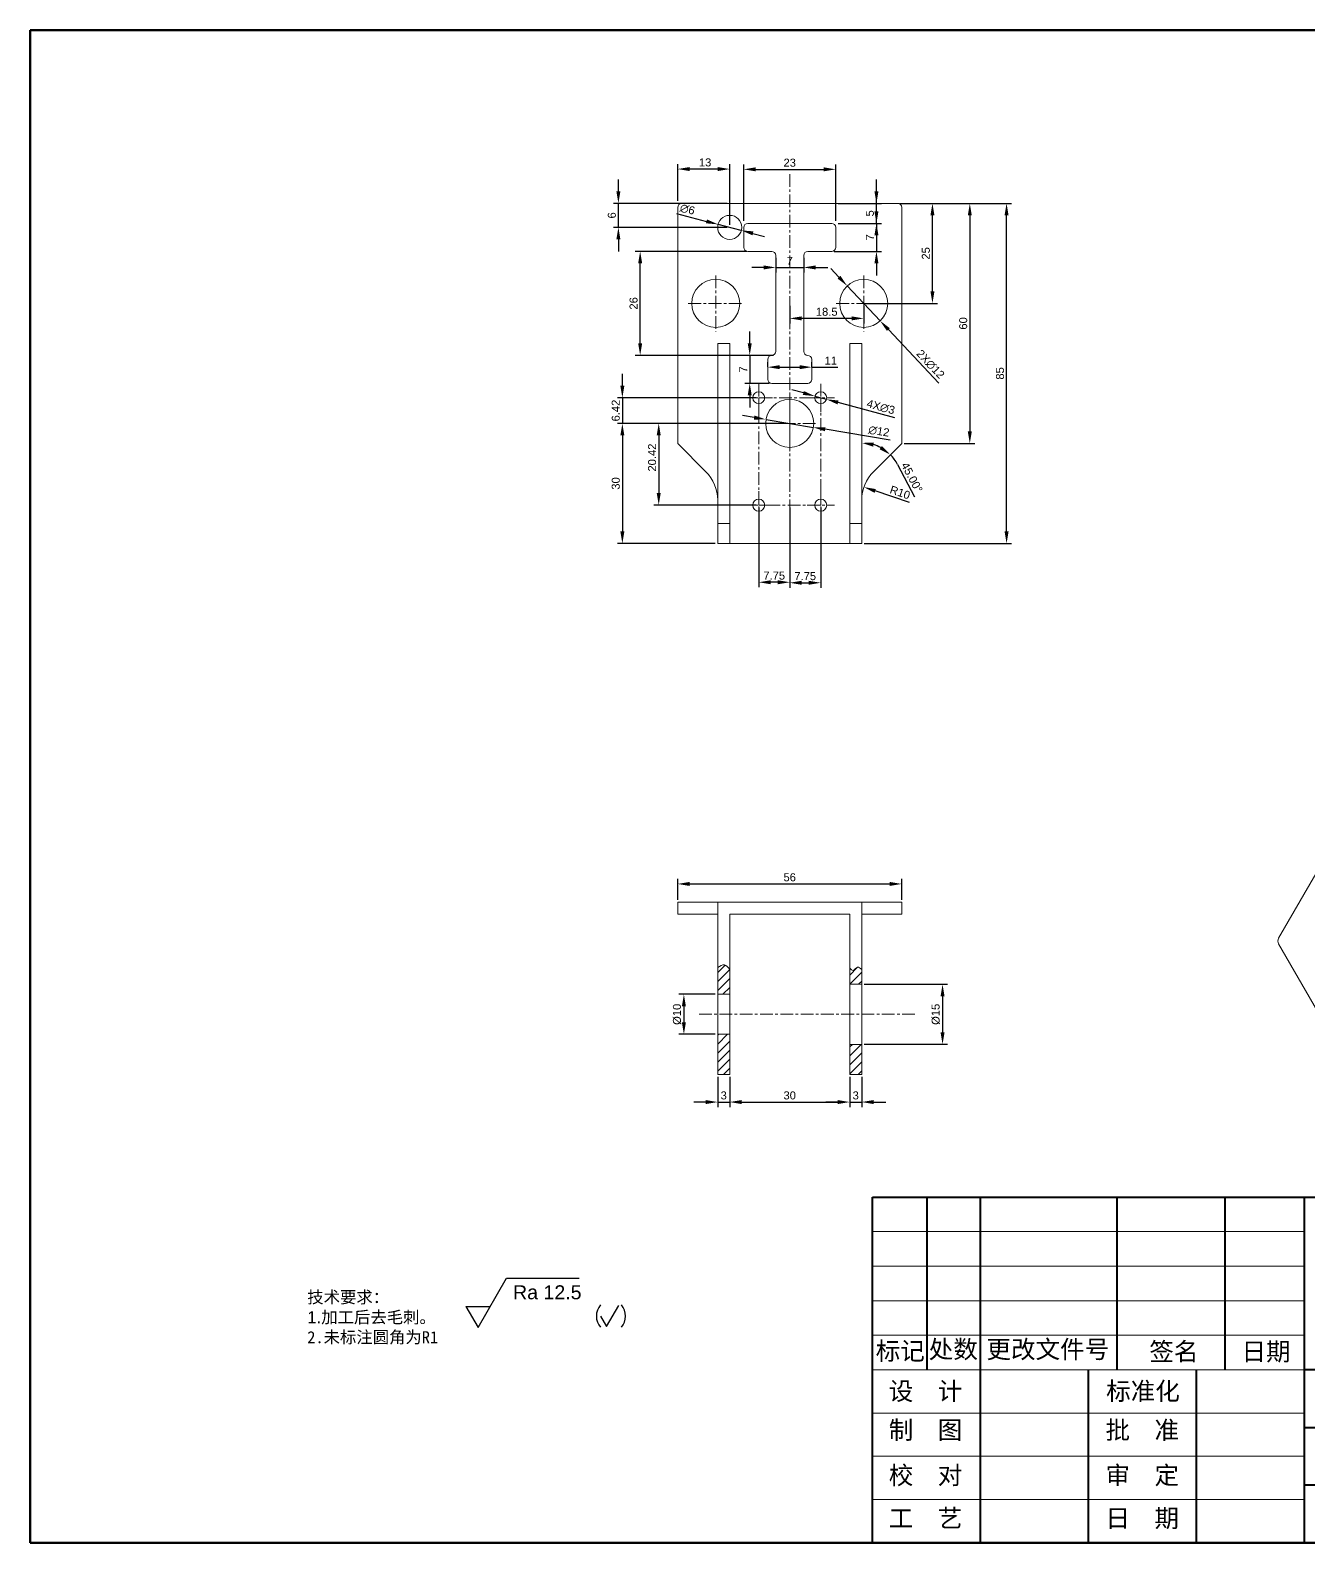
# Model space of a CAD drawing. Header units: millimetres. Extents: x 8228 to 14419, y 2533 to 3289.
# Drawn here: x 10067.1 to 10386.8, y 2700.9 to 3078.9 of the extents above; entities that cross this region are included whole.
import ezdxf

# ---------------------------------------------------------------- set-up
doc = ezdxf.new("R2010")
doc.units = ezdxf.units.MM
doc.linetypes.add('CENTER', pattern=[50.8, 31.75, -6.35, 6.35, -6.35])
for name, color, linetype, lineweight in [('AM_5', 3, 'Continuous', 25), ('中心线', 1, 'CENTER', 5), ('标注', 3, 'Continuous', 5), ('粗实线', 7, 'Continuous', 40), ('线框', 7, 'Continuous', 60), ('细实线', 5, 'Continuous', 5)]:
    doc.layers.add(name, color=color, linetype=linetype, lineweight=lineweight)
doc.styles.get("Standard").update_dxf_attribs({"font": 'arial.ttf'})
doc.styles.add('样式 2', font='arial.ttf', dxfattribs={"height": 2})
doc.dimstyles.new('样式0-2', dxfattribs={"dimtxt": 2, "dimasz": 3, "dimexe": 1.25, "dimexo": 0.625, "dimtad": 1, "dimdsep": 46, "dimtxsty": 'Standard', "dimcen": 2.5, "dimazin": 0, "dimtfac": 1, "dimtmove": 0, "dimatfit": 3, "dimfxl": 1, "dimarcsym": 0})

# ---------------------------------------------------------------- blocks, each defined once
blk = doc.blocks.new('*D50')
at = {"layer": 'Defpoints', "color": 0, "ltscale": 0.1, "transparency": 16777216}
for p in [(10268.49, 3044.12), (10245.49, 3030.62), (10268.49, 3030.62)]:
    blk.add_point(p, dxfattribs=at)
at = {"layer": '标注', "color": 0, "lineweight": -2, "ltscale": 0.1, "transparency": 16777216}
for p, q in [((10245.49, 3031.25), (10245.49, 3045.37)), ((10248.49, 3044.12), (10265.49, 3044.12)), ((10268.49, 3031.25), (10268.49, 3045.37))]:
    blk.add_line(p, q, dxfattribs=at)
at = {"layer": '标注', "color": 0, "ltscale": 0.1, "transparency": 16777216}
for points in [[(10248.49, 3044.62), (10248.49, 3043.62), (10245.49, 3044.12)], [(10265.49, 3044.62), (10265.49, 3043.62), (10268.49, 3044.12)]]:
    blk.add_solid(points, dxfattribs=at)
at = {"layer": '标注', "color": 0, "ltscale": 0.1, "transparency": 16777216, "insert": (10256.99, 3045.77), "char_height": 2, "attachment_point": 5}
blk.add_mtext('23', dxfattribs=at)
blk = doc.blocks.new('*D52')
at = {"layer": 'Defpoints', "color": 0, "ltscale": 0.1, "transparency": 16777216}
for p in [(10263.29, 2987.44), (10266.18, 2986.65)]:
    blk.add_point(p, dxfattribs=at)
at = {"layer": '标注', "color": 0, "lineweight": -2, "ltscale": 0.1, "transparency": 16777216}
for p, q in [((10260.4, 2988.23), (10257.5, 2989.02)), ((10263.29, 2987.44), (10266.18, 2986.65)), ((10283.29, 2981.98), (10269.08, 2985.86))]:
    blk.add_line(p, q, dxfattribs=at)
at = {"layer": '标注', "color": 0, "ltscale": 0.1, "transparency": 16777216}
for points in [[(10260.53, 2988.71), (10260.26, 2987.75), (10263.29, 2987.44)], [(10269.21, 2986.34), (10268.95, 2985.38), (10266.18, 2986.65)]]:
    blk.add_solid(points, dxfattribs=at)
at = {"layer": '标注', "color": 0, "ltscale": 0.1, "transparency": 16777216, "insert": (10279.77, 2984.71), "char_height": 2, "attachment_point": 5, "rotation": 344.7311}
blk.add_mtext('4X∅3', dxfattribs=at)
blk = doc.blocks.new('*D53')
at = {"layer": 'Defpoints', "color": 0, "ltscale": 0.1, "transparency": 16777216}
for p in [(10253.49, 3022.62), (10260.49, 3022.62), (10260.49, 3019.61)]:
    blk.add_point(p, dxfattribs=at)
at = {"layer": '标注', "color": 0, "lineweight": -2, "ltscale": 0.1, "transparency": 16777216}
for p, q in [((10253.49, 3022), (10253.49, 3018.36)), ((10260.49, 3022), (10260.49, 3018.36)), ((10250.49, 3019.61), (10247.49, 3019.61)), ((10253.49, 3019.61), (10260.49, 3019.61)), ((10263.49, 3019.61), (10266.49, 3019.61))]:
    blk.add_line(p, q, dxfattribs=at)
at = {"layer": '标注', "color": 0, "ltscale": 0.1, "transparency": 16777216}
for points in [[(10250.49, 3020.11), (10250.49, 3019.11), (10253.49, 3019.61)], [(10263.49, 3020.11), (10263.49, 3019.11), (10260.49, 3019.61)]]:
    blk.add_solid(points, dxfattribs=at)
at = {"layer": '标注', "color": 0, "ltscale": 0.1, "transparency": 16777216, "insert": (10256.99, 3021.24), "char_height": 2, "attachment_point": 5}
blk.add_mtext('7', dxfattribs=at)
blk = doc.blocks.new('*D54')
at = {"layer": 'Defpoints', "color": 0, "ltscale": 0.1, "transparency": 16777216}
for p in [(10251.49, 2994.12), (10262.49, 2994.68), (10262.49, 2994.12)]:
    blk.add_point(p, dxfattribs=at)
at = {"layer": '标注', "color": 0, "lineweight": -2, "ltscale": 0.1, "transparency": 16777216}
for p, q in [((10251.49, 2994.75), (10251.49, 2995.93)), ((10254.49, 2994.68), (10259.49, 2994.68)), ((10262.49, 2994.75), (10262.49, 2995.93)), ((10262.49, 2994.68), (10269.03, 2994.68))]:
    blk.add_line(p, q, dxfattribs=at)
at = {"layer": '标注', "color": 0, "ltscale": 0.1, "transparency": 16777216}
for points in [[(10254.49, 2995.18), (10254.49, 2994.18), (10251.49, 2994.68)], [(10259.49, 2995.18), (10259.49, 2994.18), (10262.49, 2994.68)]]:
    blk.add_solid(points, dxfattribs=at)
at = {"layer": '标注', "color": 0, "ltscale": 0.1, "transparency": 16777216, "insert": (10267.26, 2996.3), "char_height": 2, "attachment_point": 5}
blk.add_mtext('11', dxfattribs=at)
blk = doc.blocks.new('*D55')
at = {"layer": 'Defpoints', "color": 0, "ltscale": 0.1, "transparency": 16777216}
for p in [(10219.6, 3023.62), (10246.89, 3023.62), (10253.52, 2997.62)]:
    blk.add_point(p, dxfattribs=at)
at = {"layer": '标注', "color": 0, "lineweight": -2, "ltscale": 0.1, "transparency": 16777216}
for p, q in [((10246.27, 3023.62), (10218.35, 3023.62)), ((10219.6, 3000.62), (10219.6, 3020.62)), ((10252.9, 2997.62), (10218.35, 2997.62))]:
    blk.add_line(p, q, dxfattribs=at)
at = {"layer": '标注', "color": 0, "ltscale": 0.1, "transparency": 16777216}
for points in [[(10219.1, 3020.62), (10220.1, 3020.62), (10219.6, 3023.62)], [(10219.1, 3000.62), (10220.1, 3000.62), (10219.6, 2997.62)]]:
    blk.add_solid(points, dxfattribs=at)
at = {"layer": '标注', "color": 0, "ltscale": 0.1, "transparency": 16777216, "insert": (10217.96, 3010.62), "char_height": 2, "attachment_point": 5, "rotation": 90}
blk.add_mtext('26', dxfattribs=at)
blk = doc.blocks.new('*D56')
at = {"layer": 'Defpoints', "color": 0, "ltscale": 0.1, "transparency": 16777216}
for p in [(10256.99, 3010.62), (10275.49, 3010.62), (10256.99, 3006.87)]:
    blk.add_point(p, dxfattribs=at)
at = {"layer": '标注', "color": 0, "lineweight": -2, "ltscale": 0.1, "transparency": 16777216}
for p, q in [((10256.99, 3010), (10256.99, 3005.62)), ((10275.49, 3010), (10275.49, 3005.62)), ((10272.49, 3006.87), (10259.99, 3006.87))]:
    blk.add_line(p, q, dxfattribs=at)
at = {"layer": '标注', "color": 0, "ltscale": 0.1, "transparency": 16777216}
for points in [[(10259.99, 3007.37), (10259.99, 3006.37), (10256.99, 3006.87)], [(10272.49, 3007.37), (10272.49, 3006.37), (10275.49, 3006.87)]]:
    blk.add_solid(points, dxfattribs=at)
at = {"layer": '标注', "color": 0, "ltscale": 0.1, "transparency": 16777216, "insert": (10266.24, 3008.52), "char_height": 2, "attachment_point": 5}
blk.add_mtext('18.5', dxfattribs=at)
blk = doc.blocks.new('*D57')
at = {"layer": 'Defpoints', "color": 0, "ltscale": 0.1, "transparency": 16777216}
for p in [(10283.99, 3035.62), (10292.68, 3035.62), (10275.49, 3010.62)]:
    blk.add_point(p, dxfattribs=at)
at = {"layer": '标注', "color": 0, "lineweight": -2, "ltscale": 0.1, "transparency": 16777216}
for p, q in [((10284.61, 3035.62), (10293.93, 3035.62)), ((10292.68, 3013.62), (10292.68, 3032.62)), ((10276.11, 3010.62), (10293.93, 3010.62))]:
    blk.add_line(p, q, dxfattribs=at)
at = {"layer": '标注', "color": 0, "ltscale": 0.1, "transparency": 16777216}
for points in [[(10292.18, 3032.62), (10293.18, 3032.62), (10292.68, 3035.62)], [(10292.18, 3013.62), (10293.18, 3013.62), (10292.68, 3010.62)]]:
    blk.add_solid(points, dxfattribs=at)
at = {"layer": '标注', "color": 0, "ltscale": 0.1, "transparency": 16777216, "insert": (10291.03, 3023.12), "char_height": 2, "attachment_point": 5, "rotation": 90}
blk.add_mtext('25', dxfattribs=at)
blk = doc.blocks.new('*D59')
at = {"layer": 'Defpoints', "color": 0, "ltscale": 0.1, "transparency": 16777216}
for p in [(10271.37, 3014.99), (10279.6, 3006.26)]:
    blk.add_point(p, dxfattribs=at)
at = {"layer": '标注', "color": 0, "lineweight": -2, "ltscale": 0.1, "transparency": 16777216}
for p, q in [((10269.31, 3017.17), (10267.26, 3019.36)), ((10271.37, 3014.99), (10279.6, 3006.26)), ((10294.26, 2990.7), (10281.66, 3004.07))]:
    blk.add_line(p, q, dxfattribs=at)
at = {"layer": '标注', "color": 0, "ltscale": 0.1, "transparency": 16777216}
for points in [[(10269.68, 3017.52), (10268.95, 3016.83), (10271.37, 3014.99)], [(10282.02, 3004.42), (10281.3, 3003.73), (10279.6, 3006.26)]]:
    blk.add_solid(points, dxfattribs=at)
at = {"layer": '标注', "color": 0, "ltscale": 0.1, "transparency": 16777216, "insert": (10292.17, 2995.41), "char_height": 2, "attachment_point": 5, "rotation": 313.3054}
blk.add_mtext('2X∅12', dxfattribs=at)
blk = doc.blocks.new('*D60')
at = {"layer": 'Defpoints', "color": 0, "ltscale": 0.1, "transparency": 16777216}
for p in [(10251.07, 2981.61), (10262.91, 2979.64)]:
    blk.add_point(p, dxfattribs=at)
at = {"layer": '标注', "color": 0, "lineweight": -2, "ltscale": 0.1, "transparency": 16777216}
for p, q in [((10248.11, 2982.1), (10245.15, 2982.59)), ((10251.07, 2981.61), (10262.91, 2979.64)), ((10282.09, 2976.46), (10265.87, 2979.15))]:
    blk.add_line(p, q, dxfattribs=at)
at = {"layer": '标注', "color": 0, "ltscale": 0.1, "transparency": 16777216}
for points in [[(10248.19, 2982.59), (10248.03, 2981.6), (10251.07, 2981.61)], [(10265.95, 2979.64), (10265.78, 2978.66), (10262.91, 2979.64)]]:
    blk.add_solid(points, dxfattribs=at)
at = {"layer": '标注', "color": 0, "ltscale": 0.1, "transparency": 16777216, "insert": (10279.28, 2978.65), "char_height": 2, "attachment_point": 5, "rotation": 350.5833}
blk.add_mtext('∅12', dxfattribs=at)
blk = doc.blocks.new('*D62')
at = {"layer": 'Defpoints', "color": 0, "ltscale": 0.1, "transparency": 16777216}
for p in [(10283.99, 3035.62), (10284.99, 2975.62), (10302.02, 2975.62)]:
    blk.add_point(p, dxfattribs=at)
at = {"layer": '标注', "color": 0, "lineweight": -2, "ltscale": 0.1, "transparency": 16777216}
for p, q in [((10284.61, 3035.62), (10303.27, 3035.62)), ((10302.02, 3032.62), (10302.02, 2978.62)), ((10285.61, 2975.62), (10303.27, 2975.62))]:
    blk.add_line(p, q, dxfattribs=at)
at = {"layer": '标注', "color": 0, "ltscale": 0.1, "transparency": 16777216}
for points in [[(10301.52, 3032.62), (10302.52, 3032.62), (10302.02, 3035.62)], [(10301.52, 2978.62), (10302.52, 2978.62), (10302.02, 2975.62)]]:
    blk.add_solid(points, dxfattribs=at)
at = {"layer": '标注', "color": 0, "ltscale": 0.1, "transparency": 16777216, "insert": (10300.38, 3005.62), "char_height": 2, "attachment_point": 5, "rotation": 90}
blk.add_mtext('60', dxfattribs=at)
blk = doc.blocks.new('*D64')
at = {"layer": 'Defpoints', "color": 0, "ltscale": 0.1, "transparency": 16777216}
for p in [(10275.52, 2964.72), (10284.99, 2961.48)]:
    blk.add_point(p, dxfattribs=at)
at = {"layer": '标注', "color": 0, "lineweight": -2, "ltscale": 0.1, "transparency": 16777216}
blk.add_line((10286.9, 2960.83), (10278.36, 2963.75), dxfattribs=at)
at = {"layer": '标注', "color": 0, "ltscale": 0.1, "transparency": 16777216}
blk.add_solid([(10278.53, 2964.22), (10278.2, 2963.27), (10275.52, 2964.72)], dxfattribs=at)
at = {"layer": '标注', "color": 0, "ltscale": 0.1, "transparency": 16777216, "insert": (10284.58, 2963.36), "char_height": 2, "attachment_point": 5, "rotation": 341.1302}
blk.add_mtext('R10', dxfattribs=at)
blk = doc.blocks.new('*D66')
at = {"layer": 'Defpoints', "color": 0, "ltscale": 0.1, "transparency": 16777216}
for p in [(10253.52, 2997.62), (10246.99, 2990.62), (10252.49, 2990.62)]:
    blk.add_point(p, dxfattribs=at)
at = {"layer": '标注', "color": 0, "lineweight": -2, "ltscale": 0.1, "transparency": 16777216}
for p, q in [((10246.99, 3000.62), (10246.99, 3003.62)), ((10252.9, 2997.62), (10245.74, 2997.62)), ((10246.99, 2997.62), (10246.99, 2990.62)), ((10251.86, 2990.62), (10245.74, 2990.62)), ((10246.99, 2987.62), (10246.99, 2984.62))]:
    blk.add_line(p, q, dxfattribs=at)
at = {"layer": '标注', "color": 0, "ltscale": 0.1, "transparency": 16777216}
for points in [[(10246.49, 3000.62), (10247.49, 3000.62), (10246.99, 2997.62)], [(10246.49, 2987.62), (10247.49, 2987.62), (10246.99, 2990.62)]]:
    blk.add_solid(points, dxfattribs=at)
at = {"layer": '标注', "color": 0, "ltscale": 0.1, "transparency": 16777216, "insert": (10245.36, 2994.12), "char_height": 2, "attachment_point": 5, "rotation": 90}
blk.add_mtext('7', dxfattribs=at)
blk = doc.blocks.new('*D73')
at = {"layer": 'Defpoints', "color": 0, "ltscale": 0.1, "transparency": 16777216}
for p in [(10302.02, 3035.62), (10311.21, 3035.62), (10274.99, 2950.62)]:
    blk.add_point(p, dxfattribs=at)
at = {"layer": '标注', "color": 0, "lineweight": -2, "ltscale": 0.1, "transparency": 16777216}
for p, q in [((10302.65, 3035.62), (10312.46, 3035.62)), ((10311.21, 2953.62), (10311.21, 3032.62)), ((10275.61, 2950.62), (10312.46, 2950.62))]:
    blk.add_line(p, q, dxfattribs=at)
at = {"layer": '标注', "color": 0, "ltscale": 0.1, "transparency": 16777216}
for points in [[(10310.71, 3032.62), (10311.71, 3032.62), (10311.21, 3035.62)], [(10310.71, 2953.62), (10311.71, 2953.62), (10311.21, 2950.62)]]:
    blk.add_solid(points, dxfattribs=at)
at = {"layer": '标注', "color": 0, "ltscale": 0.1, "transparency": 16777216, "insert": (10309.57, 2993.12), "char_height": 2, "attachment_point": 5, "rotation": 90}
blk.add_mtext('85', dxfattribs=at)
blk = doc.blocks.new('*D76')
at = {"layer": 'Defpoints', "color": 0, "ltscale": 0.1, "transparency": 16777216}
for p in [(10228.99, 3044.19), (10228.99, 3035.62), (10241.99, 3029.62)]:
    blk.add_point(p, dxfattribs=at)
at = {"layer": '标注', "color": 0, "lineweight": -2, "ltscale": 0.1, "transparency": 16777216}
for p, q in [((10228.99, 3036.25), (10228.99, 3045.44)), ((10238.99, 3044.19), (10231.99, 3044.19)), ((10241.99, 3030.25), (10241.99, 3045.44))]:
    blk.add_line(p, q, dxfattribs=at)
at = {"layer": '标注', "color": 0, "ltscale": 0.1, "transparency": 16777216}
for points in [[(10231.99, 3044.69), (10231.99, 3043.69), (10228.99, 3044.19)], [(10238.99, 3044.69), (10238.99, 3043.69), (10241.99, 3044.19)]]:
    blk.add_solid(points, dxfattribs=at)
at = {"layer": '标注', "color": 0, "ltscale": 0.1, "transparency": 16777216, "insert": (10235.84, 3045.84), "char_height": 2, "attachment_point": 5}
blk.add_mtext('13', dxfattribs=at)
blk = doc.blocks.new('*D77')
at = {"layer": 'Defpoints', "color": 0, "ltscale": 0.1, "transparency": 16777216}
for p in [(10214.16, 3035.62), (10241.99, 3035.62), (10241.99, 3029.62)]:
    blk.add_point(p, dxfattribs=at)
at = {"layer": '标注', "color": 0, "lineweight": -2, "ltscale": 0.1, "transparency": 16777216}
for p, q in [((10214.16, 3038.62), (10214.16, 3041.62)), ((10241.36, 3035.62), (10212.91, 3035.62)), ((10214.16, 3029.62), (10214.16, 3035.62)), ((10241.36, 3029.62), (10212.91, 3029.62)), ((10214.16, 3026.62), (10214.16, 3023.62))]:
    blk.add_line(p, q, dxfattribs=at)
at = {"layer": '标注', "color": 0, "ltscale": 0.1, "transparency": 16777216}
for points in [[(10213.66, 3038.62), (10214.66, 3038.62), (10214.16, 3035.62)], [(10213.66, 3026.62), (10214.66, 3026.62), (10214.16, 3029.62)]]:
    blk.add_solid(points, dxfattribs=at)
at = {"layer": '标注', "color": 0, "ltscale": 0.1, "transparency": 16777216, "insert": (10212.52, 3032.62), "char_height": 2, "attachment_point": 5, "rotation": 90}
blk.add_mtext('6', dxfattribs=at)
blk = doc.blocks.new('*D78')
at = {"layer": 'Defpoints', "color": 0, "ltscale": 0.1, "transparency": 16777216}
for p in [(10239.08, 3030.37), (10244.89, 3028.87)]:
    blk.add_point(p, dxfattribs=at)
at = {"layer": '标注', "color": 0, "lineweight": -2, "ltscale": 0.1, "transparency": 16777216}
for p, q in [((10228.69, 3033.06), (10236.18, 3031.12)), ((10244.89, 3028.87), (10239.08, 3030.37)), ((10247.8, 3028.12), (10250.7, 3027.37))]:
    blk.add_line(p, q, dxfattribs=at)
at = {"layer": '标注', "color": 0, "ltscale": 0.1, "transparency": 16777216}
for points in [[(10236.3, 3031.61), (10236.05, 3030.64), (10239.08, 3030.37)], [(10247.92, 3028.61), (10247.67, 3027.64), (10244.89, 3028.87)]]:
    blk.add_solid(points, dxfattribs=at)
at = {"layer": '标注', "color": 0, "ltscale": 0.1, "transparency": 16777216, "insert": (10231.41, 3034.11), "char_height": 2, "attachment_point": 5, "rotation": 345.5296}
blk.add_mtext('∅6', dxfattribs=at)
blk = doc.blocks.new('*D80')
at = {"layer": 'Defpoints', "color": 0, "ltscale": 0.1, "transparency": 16777216}
for p in [(10284.99, 2865.53), (10228.99, 2860.95), (10284.99, 2860.95)]:
    blk.add_point(p, dxfattribs=at)
at = {"layer": '标注', "color": 0, "lineweight": -2, "ltscale": 0.1, "transparency": 16777216}
for p, q in [((10228.99, 2861.57), (10228.99, 2866.78)), ((10231.99, 2865.53), (10281.99, 2865.53)), ((10284.99, 2861.57), (10284.99, 2866.78))]:
    blk.add_line(p, q, dxfattribs=at)
at = {"layer": '标注', "color": 0, "ltscale": 0.1, "transparency": 16777216}
for points in [[(10231.99, 2866.03), (10231.99, 2865.03), (10228.99, 2865.53)], [(10281.99, 2866.03), (10281.99, 2865.03), (10284.99, 2865.53)]]:
    blk.add_solid(points, dxfattribs=at)
at = {"layer": '标注', "color": 0, "ltscale": 0.1, "transparency": 16777216, "insert": (10256.99, 2867.18), "char_height": 2, "attachment_point": 5}
blk.add_mtext('56', dxfattribs=at)
blk = doc.blocks.new('*D81')
at = {"layer": 'Defpoints', "color": 0, "ltscale": 0.1, "transparency": 16777216}
for p in [(10241.99, 2817.95), (10271.99, 2817.95), (10271.99, 2811.02)]:
    blk.add_point(p, dxfattribs=at)
at = {"layer": '标注', "color": 0, "lineweight": -2, "ltscale": 0.1, "transparency": 16777216}
for p, q in [((10241.99, 2817.32), (10241.99, 2809.77)), ((10271.99, 2817.32), (10271.99, 2809.77)), ((10244.99, 2811.02), (10268.99, 2811.02))]:
    blk.add_line(p, q, dxfattribs=at)
at = {"layer": '标注', "color": 0, "ltscale": 0.1, "transparency": 16777216}
for points in [[(10244.99, 2811.52), (10244.99, 2810.52), (10241.99, 2811.02)], [(10268.99, 2811.52), (10268.99, 2810.52), (10271.99, 2811.02)]]:
    blk.add_solid(points, dxfattribs=at)
at = {"layer": '标注', "color": 0, "ltscale": 0.1, "transparency": 16777216, "insert": (10256.99, 2812.67), "char_height": 2, "attachment_point": 5}
blk.add_mtext('30', dxfattribs=at)
blk = doc.blocks.new('*D82')
at = {"layer": 'Defpoints', "color": 0, "ltscale": 0.1, "transparency": 16777216}
for p in [(10271.99, 2817.95), (10274.99, 2817.95), (10274.99, 2811.02)]:
    blk.add_point(p, dxfattribs=at)
at = {"layer": '标注', "color": 0, "lineweight": -2, "ltscale": 0.1, "transparency": 16777216}
for p, q in [((10271.99, 2817.32), (10271.99, 2809.77)), ((10274.99, 2817.32), (10274.99, 2809.77)), ((10268.99, 2811.02), (10265.99, 2811.02)), ((10271.99, 2811.02), (10274.99, 2811.02)), ((10277.99, 2811.02), (10280.99, 2811.02))]:
    blk.add_line(p, q, dxfattribs=at)
at = {"layer": '标注', "color": 0, "ltscale": 0.1, "transparency": 16777216}
for points in [[(10268.99, 2811.52), (10268.99, 2810.52), (10271.99, 2811.02)], [(10277.99, 2811.52), (10277.99, 2810.52), (10274.99, 2811.02)]]:
    blk.add_solid(points, dxfattribs=at)
at = {"layer": '标注', "color": 0, "ltscale": 0.1, "transparency": 16777216, "insert": (10273.49, 2812.67), "char_height": 2, "attachment_point": 5}
blk.add_mtext('3', dxfattribs=at)
blk = doc.blocks.new('*D140')
at = {"layer": 'Defpoints', "color": 0, "transparency": 16777216}
for p in [(10249.24, 2960.2), (10256.99, 2955.33), (10249.24, 2940.93)]:
    blk.add_point(p, dxfattribs=at)
at = {"layer": '标注', "color": 0, "lineweight": -2, "transparency": 16777216}
for p, q in [((10249.24, 2959.58), (10249.24, 2939.68)), ((10256.99, 2954.7), (10256.99, 2939.68)), ((10253.99, 2940.93), (10252.24, 2940.93))]:
    blk.add_line(p, q, dxfattribs=at)
at = {"layer": '标注', "color": 0, "transparency": 16777216}
for points in [[(10252.24, 2941.43), (10252.24, 2940.43), (10249.24, 2940.93)], [(10253.99, 2941.43), (10253.99, 2940.43), (10256.99, 2940.93)]]:
    blk.add_solid(points, dxfattribs=at)
at = {"layer": '标注', "color": 0, "transparency": 16777216, "insert": (10253.11, 2942.57), "char_height": 2, "attachment_point": 5}
blk.add_mtext('7.75', dxfattribs=at)
blk = doc.blocks.new('*D141')
at = {"layer": 'Defpoints', "color": 0, "transparency": 16777216}
for p in [(10256.99, 2980.62), (10224.24, 2960.2), (10249.24, 2960.2)]:
    blk.add_point(p, dxfattribs=at)
at = {"layer": '标注', "color": 0, "lineweight": -2, "transparency": 16777216}
for p, q in [((10256.36, 2980.62), (10222.99, 2980.62)), ((10224.24, 2977.62), (10224.24, 2963.2)), ((10248.61, 2960.2), (10222.99, 2960.2))]:
    blk.add_line(p, q, dxfattribs=at)
at = {"layer": '标注', "color": 0, "transparency": 16777216}
for points in [[(10223.74, 2977.62), (10224.74, 2977.62), (10224.24, 2980.62)], [(10223.74, 2963.2), (10224.74, 2963.2), (10224.24, 2960.2)]]:
    blk.add_solid(points, dxfattribs=at)
at = {"layer": '标注', "color": 0, "transparency": 16777216, "insert": (10222.59, 2972.09), "char_height": 2, "attachment_point": 5, "rotation": 90}
blk.add_mtext('20.42', dxfattribs=at)
blk = doc.blocks.new('*D142')
at = {"layer": 'Defpoints', "color": 0, "transparency": 16777216}
for p in [(10249.24, 2987.05), (10215.15, 2980.62), (10256.99, 2980.62)]:
    blk.add_point(p, dxfattribs=at)
at = {"layer": '标注', "color": 0, "lineweight": -2, "transparency": 16777216}
for p, q in [((10215.15, 2990.05), (10215.15, 2993.05)), ((10248.61, 2987.05), (10213.9, 2987.05)), ((10215.15, 2987.05), (10215.15, 2980.62)), ((10256.36, 2980.62), (10213.9, 2980.62)), ((10215.15, 2977.62), (10215.15, 2974.62))]:
    blk.add_line(p, q, dxfattribs=at)
at = {"layer": '标注', "color": 0, "transparency": 16777216}
for points in [[(10214.65, 2990.05), (10215.65, 2990.05), (10215.15, 2987.05)], [(10214.65, 2977.62), (10215.65, 2977.62), (10215.15, 2980.62)]]:
    blk.add_solid(points, dxfattribs=at)
at = {"layer": '标注', "color": 0, "transparency": 16777216, "insert": (10213.5, 2983.84), "char_height": 2, "attachment_point": 5, "rotation": 90}
blk.add_mtext('6.42', dxfattribs=at)
blk = doc.blocks.new('*D168')
at = {"layer": 'Defpoints', "color": 0, "transparency": 16777216}
for p in [(10238.99, 2837.95), (10230.53, 2827.95), (10238.99, 2827.95)]:
    blk.add_point(p, dxfattribs=at)
at = {"layer": '标注', "color": 0, "lineweight": -2, "transparency": 16777216}
for p, q in [((10238.36, 2837.95), (10229.28, 2837.95)), ((10230.53, 2834.95), (10230.53, 2830.95)), ((10238.36, 2827.95), (10229.28, 2827.95))]:
    blk.add_line(p, q, dxfattribs=at)
at = {"layer": '标注', "color": 0, "transparency": 16777216}
for points in [[(10230.03, 2834.95), (10231.03, 2834.95), (10230.53, 2837.95)], [(10230.03, 2830.95), (10231.03, 2830.95), (10230.53, 2827.95)]]:
    blk.add_solid(points, dxfattribs=at)
at = {"layer": '标注', "color": 0, "transparency": 16777216, "insert": (10228.83, 2832.95), "char_height": 2, "attachment_point": 5, "rotation": 90}
blk.add_mtext('%%C10', dxfattribs=at)
blk = doc.blocks.new('*D169')
at = {"layer": 'Defpoints', "color": 0, "transparency": 16777216}
for p in [(10274.99, 2840.45), (10274.99, 2825.45), (10295.21, 2825.45)]:
    blk.add_point(p, dxfattribs=at)
at = {"layer": '标注', "color": 0, "lineweight": -2, "transparency": 16777216}
for p, q in [((10275.61, 2840.45), (10296.46, 2840.45)), ((10295.21, 2837.45), (10295.21, 2828.45)), ((10275.61, 2825.45), (10296.46, 2825.45))]:
    blk.add_line(p, q, dxfattribs=at)
at = {"layer": '标注', "color": 0, "transparency": 16777216}
for points in [[(10294.71, 2837.45), (10295.71, 2837.45), (10295.21, 2840.45)], [(10294.71, 2828.45), (10295.71, 2828.45), (10295.21, 2825.45)]]:
    blk.add_solid(points, dxfattribs=at)
at = {"layer": '标注', "color": 0, "transparency": 16777216, "insert": (10293.51, 2832.95), "char_height": 2, "attachment_point": 5, "rotation": 90}
blk.add_mtext('%%C15', dxfattribs=at)
blk = doc.blocks.new('*D170')
at = {"layer": 'Defpoints', "color": 0, "transparency": 16777216}
for p in [(10238.99, 2817.95), (10241.99, 2817.95), (10241.99, 2811.02)]:
    blk.add_point(p, dxfattribs=at)
at = {"layer": '标注', "color": 0, "lineweight": -2, "transparency": 16777216}
for p, q in [((10238.99, 2817.32), (10238.99, 2809.77)), ((10241.99, 2817.32), (10241.99, 2809.77)), ((10235.99, 2811.02), (10232.99, 2811.02)), ((10238.99, 2811.02), (10241.99, 2811.02)), ((10244.99, 2811.02), (10247.99, 2811.02))]:
    blk.add_line(p, q, dxfattribs=at)
at = {"layer": '标注', "color": 0, "transparency": 16777216}
for points in [[(10235.99, 2811.52), (10235.99, 2810.52), (10238.99, 2811.02)], [(10244.99, 2811.52), (10244.99, 2810.52), (10241.99, 2811.02)]]:
    blk.add_solid(points, dxfattribs=at)
at = {"layer": '标注', "color": 0, "transparency": 16777216, "insert": (10240.49, 2812.67), "char_height": 2, "attachment_point": 5}
blk.add_mtext('3', dxfattribs=at)
blk = doc.blocks.new('*D171')
at = {"layer": 'Defpoints', "color": 0, "transparency": 16777216}
for p in [(10268.49, 3035.62), (10278.68, 3035.62), (10268.49, 3030.62)]:
    blk.add_point(p, dxfattribs=at)
at = {"layer": '标注', "color": 0, "lineweight": -2, "transparency": 16777216}
for p, q in [((10278.68, 3038.62), (10278.68, 3041.62)), ((10269.11, 3035.62), (10279.93, 3035.62)), ((10278.68, 3030.62), (10278.68, 3035.62)), ((10269.11, 3030.62), (10279.93, 3030.62)), ((10278.68, 3027.62), (10278.68, 3024.62))]:
    blk.add_line(p, q, dxfattribs=at)
at = {"layer": '标注', "color": 0, "transparency": 16777216}
for points in [[(10278.18, 3038.62), (10279.18, 3038.62), (10278.68, 3035.62)], [(10278.18, 3027.62), (10279.18, 3027.62), (10278.68, 3030.62)]]:
    blk.add_solid(points, dxfattribs=at)
at = {"layer": '标注', "color": 0, "transparency": 16777216, "insert": (10277.04, 3033.12), "char_height": 2, "attachment_point": 5, "rotation": 90}
blk.add_mtext('5', dxfattribs=at)
blk = doc.blocks.new('*D172')
at = {"layer": 'Defpoints', "color": 0, "transparency": 16777216}
for p in [(10268.49, 3030.62), (10267.49, 3023.62), (10278.68, 3023.62)]:
    blk.add_point(p, dxfattribs=at)
at = {"layer": '标注', "color": 0, "lineweight": -2, "transparency": 16777216}
for p, q in [((10278.68, 3033.62), (10278.68, 3036.62)), ((10269.11, 3030.62), (10279.93, 3030.62)), ((10278.68, 3030.62), (10278.68, 3023.62)), ((10268.11, 3023.62), (10279.93, 3023.62)), ((10278.68, 3020.62), (10278.68, 3017.62))]:
    blk.add_line(p, q, dxfattribs=at)
at = {"layer": '标注', "color": 0, "transparency": 16777216}
for points in [[(10278.18, 3033.62), (10279.18, 3033.62), (10278.68, 3030.62)], [(10278.18, 3020.62), (10279.18, 3020.62), (10278.68, 3023.62)]]:
    blk.add_solid(points, dxfattribs=at)
at = {"layer": '标注', "color": 0, "transparency": 16777216, "insert": (10277.05, 3027.12), "char_height": 2, "attachment_point": 5, "rotation": 90}
blk.add_mtext('7', dxfattribs=at)
blk = doc.blocks.new('*D173')
at = {"layer": 'Defpoints', "color": 0, "transparency": 16777216}
for p in [(10256.99, 2980.62), (10215.15, 2950.62), (10238.99, 2950.62)]:
    blk.add_point(p, dxfattribs=at)
at = {"layer": '标注', "color": 0, "lineweight": -2, "transparency": 16777216}
for p, q in [((10256.36, 2980.62), (10213.9, 2980.62)), ((10215.15, 2977.62), (10215.15, 2953.62)), ((10238.36, 2950.62), (10213.9, 2950.62))]:
    blk.add_line(p, q, dxfattribs=at)
at = {"layer": '标注', "color": 0, "transparency": 16777216}
for points in [[(10214.65, 2977.62), (10215.65, 2977.62), (10215.15, 2980.62)], [(10214.65, 2953.62), (10215.65, 2953.62), (10215.15, 2950.62)]]:
    blk.add_solid(points, dxfattribs=at)
at = {"layer": '标注', "color": 0, "transparency": 16777216, "insert": (10213.5, 2965.62), "char_height": 2, "attachment_point": 5, "rotation": 90}
blk.add_mtext('30', dxfattribs=at)
blk = doc.blocks.new('*D174')
at = {"layer": 'Defpoints', "color": 0, "transparency": 16777216}
for p in [(10256.99, 2960.2), (10264.74, 2960.2), (10264.74, 2940.8)]:
    blk.add_point(p, dxfattribs=at)
at = {"layer": '标注', "color": 0, "lineweight": -2, "transparency": 16777216}
for p, q in [((10256.99, 2959.58), (10256.99, 2939.55)), ((10264.74, 2959.58), (10264.74, 2939.55)), ((10259.99, 2940.8), (10261.74, 2940.8))]:
    blk.add_line(p, q, dxfattribs=at)
at = {"layer": '标注', "color": 0, "transparency": 16777216}
for points in [[(10259.99, 2941.3), (10259.99, 2940.3), (10256.99, 2940.8)], [(10261.74, 2941.3), (10261.74, 2940.3), (10264.74, 2940.8)]]:
    blk.add_solid(points, dxfattribs=at)
at = {"layer": '标注', "color": 0, "transparency": 16777216, "insert": (10260.86, 2942.44), "char_height": 2, "attachment_point": 5}
blk.add_mtext('7.75', dxfattribs=at)
blk = doc.blocks.new('*D175')
at = {"layer": 'Defpoints', "color": 0, "transparency": 16777216}
for p in [(10274.99, 3000.62), (10277.61, 2975.42), (10284.99, 2975.62), (10277.92, 2968.55), (10274.99, 2955.62)]:
    blk.add_point(p, dxfattribs=at)
at = {"layer": '标注', "color": 0, "lineweight": -2, "transparency": 16777216}
blk.add_line((10283.94, 2970.38), (10288.23, 2962.31), dxfattribs=at)
for start, end in [(62.0165, 72.9835), (27.9835, 45)]:
    blk.add_arc((10274.99, 2965.62), 10.14, start, end, dxfattribs=at)
at = {"layer": '标注', "color": 0, "transparency": 16777216}
for points in [[(10277.88, 2974.82), (10278.03, 2975.81), (10274.99, 2975.76)], [(10280.04, 2974.98), (10279.45, 2974.17), (10282.16, 2972.79)]]:
    blk.add_solid(points, dxfattribs=at)
at = {"layer": '标注', "color": 0, "transparency": 16777216, "insert": (10287.54, 2967.12), "char_height": 2, "attachment_point": 5, "rotation": 297.9835}
blk.add_mtext('45.00°', dxfattribs=at)

msp = doc.modelspace()

# ---------------------------------------------------------------- hatches: boundary and pattern name
at = {"layer": '细实线'}
h = msp.add_hatch(dxfattribs=at)
h.set_pattern_fill('ANSI31', color=256, scale=0.5)
h.set_pattern_definition([(45, (-577.618, -48.1087), (-1.12253202, 1.12253202), [])])
edge = h.paths.add_edge_path()
edge.add_line((10238.987, 2837.947), (10241.987, 2837.947))
edge.add_line((10241.987, 2837.947), (10241.987, 2844.163))
edge.add_spline(control_points=[(10241.987, 2844.163), (10241.586, 2844.671), (10240.753, 2845.727), (10239.59, 2845.024), (10238.987, 2844.66)], knot_values=[0, 0, 0, 0, 1.6998511, 3.5276098, 3.5276098, 3.5276098, 3.5276098], degree=3, periodic=0)
edge.add_line((10238.987, 2844.66), (10238.987, 2837.947))
edge = h.paths.add_edge_path()
edge.add_line((10274.987, 2840.447), (10274.987, 2844.156))
edge.add_spline(control_points=[(10274.987, 2844.156), (10274.642, 2844.481), (10273.884, 2845.196), (10272.926, 2843.466), (10272.266, 2844.207), (10271.987, 2844.52)], knot_values=[0, 0, 0, 0, 1.1698405, 2.5706129, 3.5971027, 3.5971027, 3.5971027, 3.5971027], degree=3, periodic=0)
edge.add_line((10271.987, 2844.52), (10271.987, 2840.447))
edge.add_line((10271.987, 2840.447), (10274.987, 2840.447))
h.paths.add_polyline_path([(10271.987, 2817.947), (10274.987, 2817.947), (10274.987, 2822.947), (10274.987, 2825.447), (10271.987, 2825.447), (10271.987, 2822.947)])
h.paths.add_polyline_path([(10241.987, 2827.947), (10238.987, 2827.947), (10238.987, 2822.947), (10238.987, 2817.947), (10241.987, 2817.947), (10241.987, 2822.947)])

# ---------------------------------------------------------------- linework, layer by layer
at = {"linetype": 'Continuous', "lineweight": 15, "ltscale": 0.1}
for p, q in [((10283.987, 3035.624), (10229.987, 3035.624)), ((10228.987, 3034.624), (10228.987, 2975.624)), ((10284.987, 2975.624), (10284.987, 3034.624)), ((10245.487, 3029.624), (10245.487, 3024.624)), ((10267.487, 3030.624), (10246.487, 3030.624)), ((10268.487, 3024.624), (10268.487, 3029.624)), ((10246.487, 3023.624), (10252.487, 3023.624)), ((10253.487, 3022.624), (10253.487, 2998.624)), ((10260.487, 2998.624), (10260.487, 3022.624)), ((10261.487, 3023.624), (10267.487, 3023.624)), ((10238.987, 3000.624), (10241.987, 3000.624)), ((10238.987, 2955.624), (10238.987, 3000.624)), ((10241.987, 3000.624), (10241.987, 2955.624)), ((10271.987, 2955.624), (10271.987, 3000.624)), ((10271.987, 3000.624), (10274.987, 3000.624)), ((10274.987, 3000.624), (10274.987, 2955.624)), ((10251.487, 2996.624), (10251.487, 2991.624)), ((10262.487, 2991.624), (10262.487, 2996.624)), ((10252.487, 2990.624), (10261.487, 2990.624)), ((10228.987, 2975.624), (10236.059, 2968.553)), ((10277.916, 2968.553), (10284.987, 2975.624)), ((10238.987, 2950.624), (10238.987, 2955.624)), ((10238.987, 2955.624), (10241.987, 2955.624)), ((10241.987, 2955.624), (10241.987, 2950.624)), ((10271.987, 2955.624), (10274.987, 2955.624)), ((10271.987, 2950.624), (10271.987, 2955.624)), ((10274.987, 2955.624), (10274.987, 2950.624)), ((10241.987, 2950.624), (10238.987, 2950.624)), ((10271.987, 2950.624), (10241.987, 2950.624)), ((10274.987, 2950.624), (10271.987, 2950.624)), ((10379.226, 2851.961), (10401.269, 2890.144)), ((10228.987, 2857.947), (10228.987, 2860.947)), ((10228.987, 2860.947), (10236.059, 2860.947)), ((10236.059, 2857.947), (10228.987, 2857.947)), ((10236.059, 2860.947), (10238.987, 2860.947)), ((10238.987, 2857.947), (10236.059, 2857.947)), ((10238.987, 2822.947), (10238.987, 2860.947)), ((10274.987, 2860.947), (10238.987, 2860.947)), ((10241.987, 2822.947), (10241.987, 2857.947)), ((10241.987, 2857.947), (10271.987, 2857.947)), ((10271.987, 2822.947), (10271.987, 2857.947)), ((10274.987, 2822.947), (10274.987, 2860.947)), ((10274.987, 2860.947), (10284.987, 2860.947)), ((10284.987, 2857.947), (10274.987, 2857.947)), ((10284.987, 2860.947), (10284.987, 2857.947)), ((10403.31, 2808.827), (10379.226, 2850.546)), ((10274.987, 2840.447), (10271.987, 2840.447)), ((10241.987, 2837.947), (10238.987, 2837.947)), ((10241.987, 2827.947), (10238.987, 2827.947)), ((10274.987, 2825.447), (10271.987, 2825.447)), ((10238.987, 2817.947), (10238.987, 2822.947)), ((10241.987, 2822.947), (10241.987, 2817.947)), ((10271.987, 2817.947), (10271.987, 2822.947)), ((10274.987, 2822.947), (10274.987, 2817.947)), ((10241.987, 2817.947), (10238.987, 2817.947)), ((10274.987, 2817.947), (10271.987, 2817.947))]:
    msp.add_line(p, q, dxfattribs=at)
for centre, radius in [((10241.987, 3029.624), 3), ((10238.487, 3010.624), 6), ((10275.487, 3010.624), 6), ((10249.237, 2987.047), 1.5), ((10256.987, 2980.624), 6), ((10264.737, 2987.047), 1.5), ((10249.237, 2960.2), 1.5), ((10264.737, 2960.2), 1.5)]:
    msp.add_circle(centre, radius, dxfattribs=at)
for centre, radius, start, end in [((10229.987, 3034.624), 1, 90, 180), ((10283.987, 3034.624), 1, 0, 90), ((10246.487, 3029.624), 1, 90, 180), ((10267.487, 3029.624), 1, 0, 90), ((10246.487, 3024.624), 1, 180, 270), ((10267.487, 3024.624), 1, 270, 0), ((10252.487, 3022.624), 1, 0, 90), ((10261.487, 3022.624), 1, 90, 180), ((10252.487, 2996.624), 1, 90, 180), ((10252.487, 2998.624), 1, 270, 0), ((10261.487, 2998.624), 1, 180, 270), ((10261.487, 2996.624), 1, 0, 90), ((10252.487, 2991.624), 1, 180, 270), ((10261.487, 2991.624), 1, 270, 0), ((10228.987, 2961.482), 10, 0, 45), ((10284.987, 2961.482), 10, 135, 180), ((10380.59, 2851.254), 1.537, 152.60967, 207.39033)]:
    msp.add_arc(centre, radius, start, end, dxfattribs=at)
at = {"layer": 'AM_5'}
for points in [[(10176.038, 2759.901), (10179.069, 2754.651), (10186.184, 2766.975)], [(10186.184, 2766.975), (10204.364, 2766.975)], [(10176.038, 2759.901), (10182.1, 2759.901)], [(10209.692, 2757.525), (10211.208, 2754.9), (10214.239, 2760.15)]]:
    msp.add_lwpolyline(points, dxfattribs=at)
for centre, start, end in [((10212.9, 2757.525), 138.88791, 221.11209), ((10211.699, 2757.525), 318.88791, 41.11209)]:
    msp.add_arc(centre, 4.258, start, end, dxfattribs=at)
at = {"layer": '中心线', "ltscale": 0.1}
for p, q in [((10256.987, 3042.929), (10256.987, 2940.798)), ((10238.487, 3017.618), (10238.487, 3003.629)), ((10275.487, 3017.618), (10275.487, 3003.629)), ((10231.642, 3010.624), (10245.333, 3010.624)), ((10268.642, 3010.624), (10282.333, 3010.624)), ((10249.237, 2990.544), (10249.237, 2983.55)), ((10264.737, 2990.544), (10264.737, 2983.55)), ((10245.815, 2987.047), (10252.66, 2987.047)), ((10249.237, 2987.047), (10264.737, 2987.047)), ((10249.237, 2960.2), (10249.237, 2987.047)), ((10256.987, 2987.618), (10256.987, 2973.629)), ((10261.315, 2987.047), (10268.16, 2987.047)), ((10264.737, 2987.047), (10264.737, 2960.2)), ((10250.142, 2980.624), (10263.833, 2980.624)), ((10249.237, 2963.698), (10249.237, 2956.703)), ((10264.737, 2963.698), (10264.737, 2956.703)), ((10245.815, 2960.2), (10252.66, 2960.2)), ((10264.737, 2960.2), (10249.237, 2960.2)), ((10261.315, 2960.2), (10268.16, 2960.2)), ((10288.306, 2832.947), (10233.865, 2832.947))]:
    msp.add_line(p, q, dxfattribs=at)
at = {"layer": '粗实线', "ltscale": 0.1}
for p, q in [((10277.704, 2787.284), (10601.704, 2787.284)), ((10277.704, 2700.884), (10277.704, 2787.284)), ((10291.328, 2744.084), (10291.328, 2787.284)), ((10304.704, 2700.884), (10304.704, 2787.284)), ((10338.904, 2744.084), (10338.904, 2787.284)), ((10365.904, 2744.084), (10365.904, 2787.284)), ((10385.704, 2700.884), (10385.704, 2787.284)), ((10331.704, 2700.884), (10331.704, 2744.084)), ((10358.704, 2700.884), (10358.704, 2744.084)), ((10493.704, 2744.084), (10385.704, 2744.084)), ((10385.704, 2729.684), (10601.704, 2729.684)), ((10493.704, 2715.284), (10385.704, 2715.284))]:
    msp.add_line(p, q, dxfattribs=at)
at = {"layer": '线框', "ltscale": 0.1}
for p, q in [((10067.104, 3078.884), (10601.704, 3078.884)), ((10067.104, 2700.884), (10067.104, 3078.884)), ((10601.704, 2700.884), (10067.104, 2700.884))]:
    msp.add_line(p, q, dxfattribs=at)
at = {"layer": '细实线'}
for p, q in [((10385.704, 2778.644), (10277.704, 2778.644)), ((10385.704, 2770.004), (10277.704, 2770.004)), ((10385.704, 2761.364), (10277.704, 2761.364)), ((10385.704, 2752.724), (10277.704, 2752.724)), ((10385.704, 2744.084), (10277.704, 2744.084)), ((10385.704, 2733.284), (10277.704, 2733.284)), ((10385.704, 2722.484), (10277.704, 2722.484)), ((10385.704, 2711.684), (10277.704, 2711.684))]:
    msp.add_line(p, q, dxfattribs=at)
for points in [[(10238.987, 2844.66), (10240.707, 2845.28), (10241.987, 2844.163)], [(10271.987, 2844.52), (10272.822, 2843.922), (10273.967, 2844.728), (10274.987, 2844.156)]]:
    msp.add_spline(points, degree=3, dxfattribs=at)

# ---------------------------------------------------------------- texts
at = {"layer": 'AM_5', "insert": (10187.819, 2765.225), "char_height": 3.5, "width": 18.09925, "attachment_point": 1}
msp.add_mtext('Ra 12.5', dxfattribs=at)
at = {"layer": '标注', "insert": (10136.372, 2763.76), "char_height": 3, "attachment_point": 1, "style": '样式 2'}
msp.add_mtext_dynamic_manual_height_columns('{\\fSimSun|b0|i0|c134|p2;\\C0;技术要求：\\fArial|b0|i0|c0|p34;\\P1.\\fSimSun|b0|i0|c134|p2;加工后去毛刺。\\P2.未标注圆角为R1}', width=65.6412, gutter_width=10, heights=[0], dxfattribs=at)
at = {"layer": '细实线', "char_height": 4.5, "attachment_point": 1}
for s, insert, width in [('{\\f宋体|b0|i0|c134|p2;处数}', (10291.749, 2751.493), 15.75), ('{\\f宋体|b0|i0|c134|p2;更改文件号}', (10306.182, 2751.493), 33.75), ('{\\f宋体|b0|i0|c134|p2;标记}', (10278.49, 2751.076), 15.75), ('{\\f宋体|b0|i0|c134|p2;签名}', (10346.899, 2750.925), 15.75), ('{\\f宋体|b0|i0|c134|p2;日期}', (10369.954, 2750.925), 15.75), ('{\\f宋体|b0|i0|c134|p2;设  计}', (10281.748, 2741.03), 36), ('{\\f宋体|b0|i0|c134|p2;标准化}', (10336.119, 2741.03), 36), ('{\\f宋体|b0|i0|c134|p2;制  图}', (10281.748, 2731.308), 36), ('{\\f宋体|b0|i0|c134|p2;批  准}', (10335.939, 2731.308), 36), ('{\\f宋体|b0|i0|c134|p2;校  对}', (10281.748, 2720.009), 36), ('{\\f宋体|b0|i0|c134|p2;审  定}', (10335.939, 2720.009), 36), ('{\\f宋体|b0|i0|c134|p2;工  艺}', (10281.748, 2709.277), 36), ('{\\f宋体|b0|i0|c134|p2;日  期}', (10335.939, 2709.277), 36)]:
    msp.add_mtext(s, dxfattribs=dict(at, insert=insert, width=width))

# ---------------------------------------------------------------- dimensions: what is measured, and where the dimension line sits
at = {"layer": '标注', "ltscale": 0.1}
for base, p1, p2, picture, middle in [((10228.987, 3044.194), (10241.987, 3029.624), (10228.987, 3035.624), '*D76', (10235.844, 3044.194)), ((10268.487, 3044.12), (10245.487, 3030.623), (10268.487, 3030.624), '*D50', (10256.987, 3044.12)), ((10262.487, 2994.675), (10251.487, 2994.124), (10262.487, 2994.124), '*D54', (10267.258, 2994.675))]:
    dim = msp.add_linear_dim(base=base, p1=p1, p2=p2, dimstyle='样式0-2', dxfattribs=at)
    dim.commit()
    dim.dimension.update_dxf_attribs({"geometry": picture, "text_midpoint": middle, "dimtype": 160})
for base, p1, p2, picture, middle in [((10214.165, 3035.624), (10241.987, 3029.624), (10241.987, 3035.624), '*D77', (10214.165, 3032.624)), ((10311.214, 3035.624), (10274.987, 2950.624), (10302.023, 3035.624), '*D73', (10311.214, 2993.124)), ((10292.677, 3035.624), (10275.487, 3010.624), (10283.987, 3035.624), '*D57', (10292.677, 3023.124)), ((10219.603, 3023.624), (10253.52, 2997.624), (10246.894, 3023.624), '*D55', (10219.603, 3010.624)), ((10246.987, 2990.624), (10253.52, 2997.624), (10252.487, 2990.624), '*D66', (10246.987, 2994.124))]:
    dim = msp.add_linear_dim(base=base, p1=p1, p2=p2, angle=90, dimstyle='样式0-2', dxfattribs=at)
    dim.commit()
    dim.dimension.update_dxf_attribs({"geometry": picture, "text_midpoint": middle, "dimtype": 160})
at = {"layer": '标注'}
for base, p1, p2, picture, middle in [((10278.677, 3035.624), (10268.487, 3030.624), (10268.487, 3035.624), '*D171', (10277.035, 3033.124)), ((10215.15, 2950.624), (10256.987, 2980.624), (10238.987, 2950.624), '*D173', (10213.503, 2965.624))]:
    dim = msp.add_linear_dim(base=base, p1=p1, p2=p2, angle=90, dimstyle='样式0-2', dxfattribs=at)
    dim.commit()
    dim.dimension.update_dxf_attribs({"geometry": picture, "text_midpoint": middle})
at = {"layer": '标注', "ltscale": 0.1}
dim = msp.add_diameter_dim_2p(p1=(10244.892, 3028.874), p2=(10239.083, 3030.373), dimstyle='样式0-2', dxfattribs=at)
dim.commit()
dim.dimension.update_dxf_attribs({"geometry": '*D78', "text_midpoint": (10231.406, 3034.112)})
at = {"layer": '标注'}
for base, p1, p2, picture, middle in [((10278.677, 3023.624), (10268.487, 3030.624), (10267.487, 3023.624), '*D172', (10278.677, 3027.124)), ((10215.15, 2980.624), (10249.237, 2987.047), (10256.987, 2980.624), '*D142', (10215.15, 2983.835)), ((10224.238, 2960.2), (10256.987, 2980.624), (10249.237, 2960.2), '*D141', (10224.238, 2972.088))]:
    dim = msp.add_linear_dim(base=base, p1=p1, p2=p2, angle=90, dimstyle='样式0-2', dxfattribs=at)
    dim.commit()
    dim.dimension.update_dxf_attribs({"geometry": picture, "text_midpoint": middle, "dimtype": 160})
at = {"layer": '标注', "ltscale": 0.1}
dim = msp.add_linear_dim(base=(10302.023, 2975.624), p1=(10283.987, 3035.624), p2=(10284.987, 2975.624), angle=90, dimstyle='样式0-2', dxfattribs=at)
dim.commit()
dim.dimension.update_dxf_attribs({"geometry": '*D62', "text_midpoint": (10300.377, 3005.624)})
for base, p1, p2, picture, middle in [((10260.487, 3019.612), (10253.487, 3022.624), (10260.487, 3022.624), '*D53', (10256.987, 3021.237)), ((10256.987, 3006.87), (10275.487, 3010.624), (10256.987, 3010.624), '*D56', (10266.237, 3008.516)), ((10284.987, 2865.533), (10228.987, 2860.947), (10284.987, 2860.947), '*D80', (10256.987, 2867.179)), ((10271.987, 2811.023), (10241.987, 2817.947), (10271.987, 2817.947), '*D81', (10256.987, 2812.67)), ((10274.987, 2811.023), (10271.987, 2817.947), (10274.987, 2817.947), '*D82', (10273.487, 2812.67))]:
    dim = msp.add_linear_dim(base=base, p1=p1, p2=p2, dimstyle='样式0-2', dxfattribs=at)
    dim.commit()
    dim.dimension.update_dxf_attribs({"geometry": picture, "text_midpoint": middle})
for p1, p2, text, picture, middle in [((10271.372, 3014.99), (10279.603, 3006.258), '2X<>', '*D59', (10290.931, 2994.239)), ((10263.29, 2987.442), (10266.185, 2986.652), '4X<>', '*D52', (10279.324, 2983.065))]:
    dim = msp.add_diameter_dim_2p(p1=p1, p2=p2, text=text, dimstyle='样式0-2', dxfattribs=at)
    dim.commit()
    dim.dimension.update_dxf_attribs({"geometry": picture, "text_midpoint": middle, "dimtype": 163})
at = {"layer": '标注'}
dim = msp.add_angular_dim_2l(base=(10277.611, 2975.417), line1=((10274.987, 3000.624), (10274.987, 2955.624)), line2=((10277.916, 2968.553), (10284.987, 2975.624)), dimstyle='样式0-2', dxfattribs=at)
dim.commit()
dim.dimension.update_dxf_attribs({"geometry": '*D175', "text_midpoint": (10287.538, 2967.118)})
at = {"layer": '标注', "ltscale": 0.1}
dim = msp.add_diameter_dim_2p(p1=(10251.068, 2981.605), p2=(10262.907, 2979.642), dimstyle='样式0-2', dxfattribs=at)
dim.commit()
dim.dimension.update_dxf_attribs({"geometry": '*D60', "text_midpoint": (10278.999, 2976.973), "dimtype": 163})
dim = msp.add_radius_dim(center=(10284.987, 2961.482), mpoint=(10275.525, 2964.716), dimstyle='样式0-2', dxfattribs=at)
dim.commit()
dim.dimension.update_dxf_attribs({"geometry": '*D64', "text_midpoint": (10284.052, 2961.801), "dimtype": 164})
at = {"layer": '标注'}
dim = msp.add_linear_dim(base=(10249.237, 2940.931), p1=(10256.987, 2955.326), p2=(10249.237, 2960.2), dimstyle='样式0-2', dxfattribs=at)
dim.commit()
dim.dimension.update_dxf_attribs({"geometry": '*D140', "text_midpoint": (10253.112, 2940.931), "dimtype": 160})
for base, p1, p2, picture, middle in [((10264.737, 2940.798), (10256.987, 2960.2), (10264.737, 2960.2), '*D174', (10260.862, 2942.44)), ((10241.987, 2811.023), (10238.987, 2817.947), (10241.987, 2817.947), '*D170', (10240.487, 2812.67))]:
    dim = msp.add_linear_dim(base=base, p1=p1, p2=p2, dimstyle='样式0-2', dxfattribs=at)
    dim.commit()
    dim.dimension.update_dxf_attribs({"geometry": picture, "text_midpoint": middle})
for base, p1, p2, picture, middle in [((10295.212, 2825.447), (10274.987, 2840.447), (10274.987, 2825.447), '*D169', (10293.51, 2832.947)), ((10230.533, 2827.947), (10238.987, 2837.947), (10238.987, 2827.947), '*D168', (10228.831, 2832.947))]:
    dim = msp.add_linear_dim(base=base, p1=p1, p2=p2, angle=90, text='%%C<>', dimstyle='样式0-2', dxfattribs=at)
    dim.commit()
    dim.dimension.update_dxf_attribs({"geometry": picture, "text_midpoint": middle})

doc.saveas('drawing.dxf')
